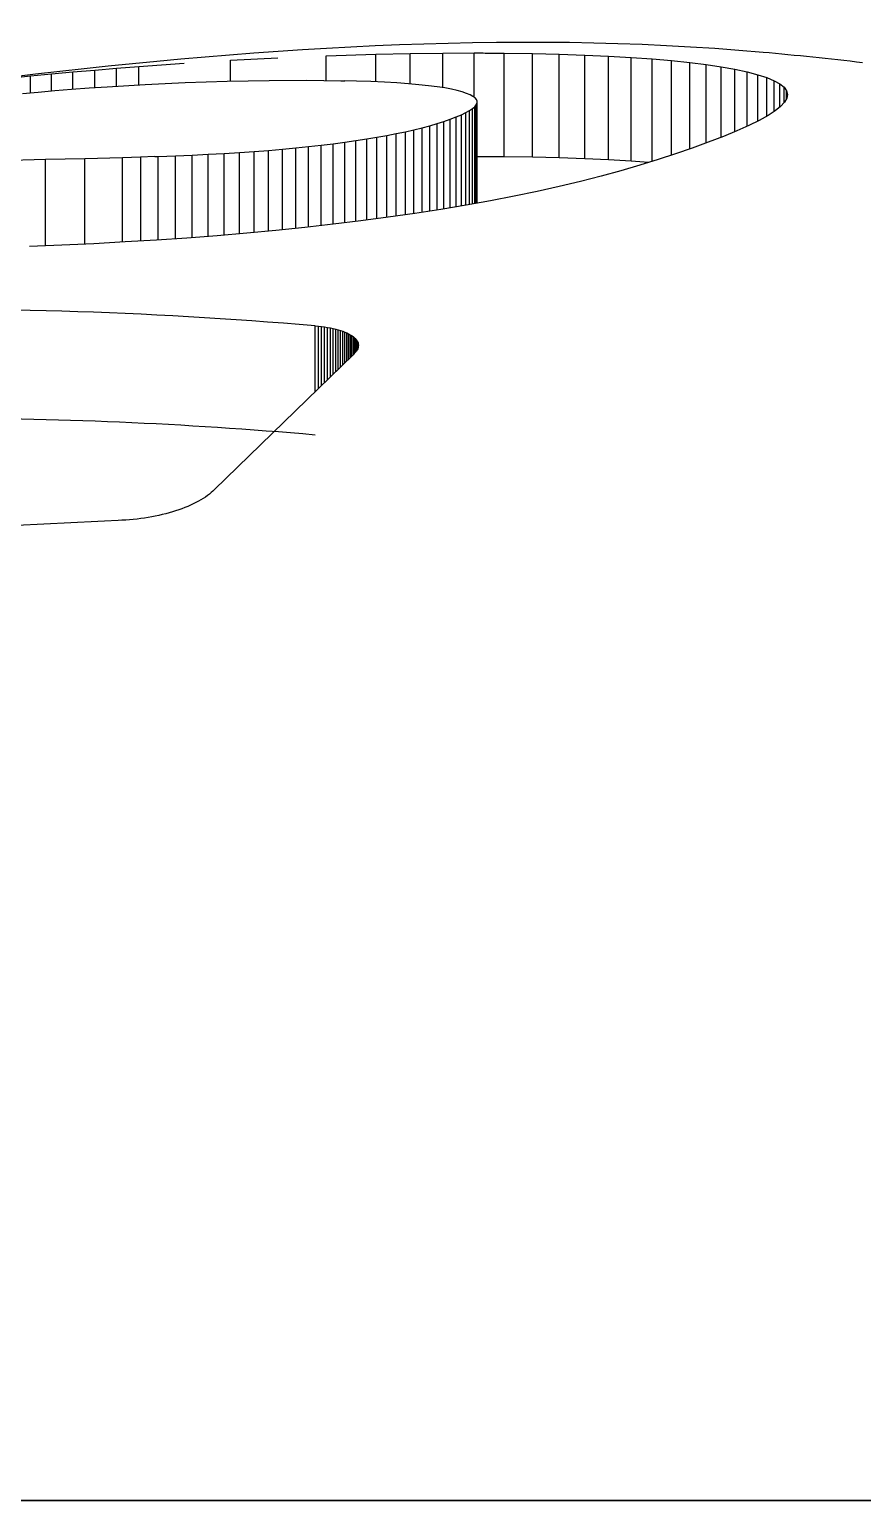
# Model space of a CAD drawing. Header units: millimetres. Extents: x -2553 to 1703, y -1801 to 643.
# Drawn here: x 1097.037 to 1099.449, y 39.996 to 44.253 of the extents above; entities that cross this region are included whole.
import ezdxf

# ---------------------------------------------------------------- set-up
doc = ezdxf.new("R2010")
doc.units = ezdxf.units.MM
doc.layers.add('DIKOM_ОБЪЕКТ', color=7, linetype='Continuous')

msp = doc.modelspace()

# ---------------------------------------------------------------- linework, layer by layer
at = {"layer": 'DIKOM_ОБЪЕКТ', "color": 7, "linetype": 'Continuous'}
for p, q in [((1097.2894, 44.1409), (1097.3538, 44.146)), ((1097.3538, 44.146), (1097.4847, 44.1554)), ((1097.3538, 44.093), (1097.3538, 44.146)), ((1097.6189, 44.1639), (1097.756, 44.1711)), ((1097.6189, 44.1035), (1097.6189, 44.1639)), ((1097.8963, 44.177), (1098.0397, 44.1814)), ((1097.8963, 44.1054), (1097.8963, 44.177)), ((1098.0397, 44.1814), (1098.1389, 44.1835)), ((1098.0397, 44.1015), (1098.0397, 44.1814)), ((1098.1389, 44.1835), (1098.2337, 44.1847)), ((1098.1389, 44.0955), (1098.1389, 44.1835)), ((1098.2337, 44.1847), (1098.3244, 44.185)), ((1098.2337, 44.0846), (1098.2337, 44.1847)), ((1098.3244, 44.0568), (1098.3244, 44.185)), ((1098.4107, 44.1846), (1098.4928, 44.1834)), ((1098.4107, 43.8844), (1098.4107, 44.1846)), ((1098.4928, 44.1834), (1098.5706, 44.1815)), ((1098.4928, 43.8832), (1098.4928, 44.1834)), ((1098.5706, 44.1815), (1098.6442, 44.179)), ((1098.5706, 43.8812), (1098.5706, 44.1815)), ((1098.6442, 44.179), (1098.7135, 44.1758)), ((1098.6442, 43.8786), (1098.6442, 44.179)), ((1098.7135, 44.1758), (1098.7786, 44.172)), ((1098.7135, 43.8754), (1098.7135, 44.1758)), ((1098.7786, 44.172), (1098.8393, 44.1677)), ((1098.7786, 43.8716), (1098.7786, 44.172)), ((1098.8393, 44.1677), (1098.8958, 44.1628)), ((1098.8393, 43.8711), (1098.8393, 44.1677)), ((1098.8958, 44.1628), (1098.9481, 44.1573)), ((1098.8958, 43.8893), (1098.8958, 44.1628)), ((1098.9481, 44.1573), (1098.9961, 44.1513)), ((1098.9481, 43.9072), (1098.9481, 44.1573)), ((1098.9961, 44.1513), (1099.0397, 44.1448)), ((1098.9961, 43.9246), (1098.9961, 44.1513)), ((1099.0397, 44.1448), (1099.0792, 44.1378)), ((1099.0397, 43.9415), (1099.0397, 44.1448)), ((1096.9796, 44.1123), (1097.04, 44.1184)), ((1097.04, 44.1184), (1097.1012, 44.1244)), ((1097.04, 44.0696), (1097.04, 44.1184)), ((1097.1012, 44.1244), (1097.1631, 44.1301)), ((1097.1012, 44.0752), (1097.1012, 44.1244)), ((1097.1631, 44.1301), (1097.226, 44.1356)), ((1097.1631, 44.0804), (1097.1631, 44.1301)), ((1097.226, 44.1356), (1097.2894, 44.1409)), ((1097.226, 44.085), (1097.226, 44.1356)), ((1097.2894, 44.0891), (1097.2894, 44.1409)), ((1097.4875, 44.0994), (1097.6098, 44.1033)), ((1097.6098, 44.1033), (1097.7308, 44.1056)), ((1097.7308, 44.1056), (1097.8404, 44.106)), ((1097.8404, 44.106), (1097.9385, 44.1048)), ((1097.9385, 44.1048), (1097.9497, 44.1046)), ((1097.9833, 44.1037), (1097.9497, 44.1046)), ((1098.0253, 44.1022), (1097.9833, 44.1037)), ((1098.0644, 44.1004), (1098.0253, 44.1022)), ((1099.0792, 44.1378), (1099.1144, 44.1302)), ((1099.0792, 43.9576), (1099.0792, 44.1378)), ((1099.1144, 44.1302), (1099.1451, 44.1222)), ((1099.1144, 43.973), (1099.1144, 44.1302)), ((1099.1451, 44.1222), (1099.1712, 44.1137)), ((1099.1451, 43.9878), (1099.1451, 44.1222)), ((1099.1712, 44.1137), (1099.1926, 44.1048)), ((1099.1712, 44.0019), (1099.1712, 44.1137)), ((1099.1926, 44.1048), (1099.2094, 44.0955)), ((1099.1926, 44.0154), (1099.1926, 44.1048)), ((1097.0167, 44.0674), (1097.0626, 44.0718)), ((1097.0626, 44.0718), (1097.1101, 44.076)), ((1097.1101, 44.076), (1097.1592, 44.0801)), ((1097.1592, 44.0801), (1097.2099, 44.0839)), ((1097.2099, 44.0839), (1097.2621, 44.0875)), ((1097.2621, 44.0875), (1097.3716, 44.094)), ((1097.3716, 44.094), (1097.4875, 44.0994)), ((1098.1006, 44.0983), (1098.0644, 44.1004)), ((1098.134, 44.0959), (1098.1006, 44.0983)), ((1098.1646, 44.0933), (1098.134, 44.0959)), ((1098.1923, 44.0904), (1098.1646, 44.0933)), ((1098.2171, 44.0872), (1098.1923, 44.0904)), ((1098.2392, 44.0838), (1098.2171, 44.0872)), ((1098.2492, 44.082), (1098.2392, 44.0838)), ((1098.2584, 44.0802), (1098.2492, 44.082)), ((1098.2751, 44.0764), (1098.2584, 44.0802)), ((1098.2897, 44.0724), (1098.2751, 44.0764)), ((1098.3021, 44.0682), (1098.2897, 44.0724)), ((1098.3125, 44.064), (1098.3021, 44.0682)), ((1098.3208, 44.0595), (1098.3125, 44.064)), ((1099.2094, 44.0955), (1099.2213, 44.0857)), ((1099.2094, 44.0283), (1099.2094, 44.0955)), ((1099.2213, 44.0857), (1099.2288, 44.0755)), ((1099.2213, 44.0406), (1099.2213, 44.0857)), ((1099.2288, 44.0755), (1099.2314, 44.0649)), ((1099.2288, 44.0525), (1099.2288, 44.0755)), ((1099.2314, 44.0649), (1099.2295, 44.0538)), ((1098.3002, 44.0124), (1098.3109, 44.0183)), ((1098.3109, 44.0183), (1098.3195, 44.024)), ((1098.3109, 43.7464), (1098.3109, 44.0183)), ((1098.3195, 44.024), (1098.326, 44.0295)), ((1098.3195, 43.748), (1098.3195, 44.024)), ((1098.3269, 44.0549), (1098.3208, 44.0595)), ((1098.326, 44.0295), (1098.3304, 44.0349)), ((1098.326, 43.7492), (1098.326, 44.0295)), ((1098.3309, 44.0501), (1098.3269, 44.0549)), ((1098.3304, 44.0349), (1098.3327, 44.0401)), ((1098.3304, 43.7499), (1098.3304, 44.0349)), ((1098.3329, 44.0452), (1098.3309, 44.0501)), ((1098.3327, 44.0401), (1098.3329, 44.0452)), ((1098.3327, 43.7504), (1098.3327, 44.0401)), ((1098.3329, 43.7504), (1098.3329, 44.0452)), ((1099.1956, 44.0173), (1099.1748, 44.004)), ((1099.2114, 44.03), (1099.1956, 44.0173)), ((1099.2228, 44.0422), (1099.2114, 44.03)), ((1099.2295, 44.0538), (1099.2228, 44.0422)), ((1098.1735, 43.9686), (1098.1958, 43.9746)), ((1098.1958, 43.9746), (1098.2168, 43.9808)), ((1098.1958, 43.7274), (1098.1958, 43.9746)), ((1098.2168, 43.9808), (1098.2366, 43.9871)), ((1098.2168, 43.7307), (1098.2168, 43.9808)), ((1098.2366, 43.9871), (1098.2551, 43.9935)), ((1098.2366, 43.7339), (1098.2366, 43.9871)), ((1098.2551, 43.9935), (1098.2725, 44)), ((1098.2551, 43.737), (1098.2551, 43.9935)), ((1098.2725, 44), (1098.2874, 44.0063)), ((1098.2725, 43.7399), (1098.2725, 44)), ((1098.2874, 44.0063), (1098.3002, 44.0124)), ((1098.2874, 43.7424), (1098.2874, 44.0063)), ((1098.3002, 43.7445), (1098.3002, 44.0124)), ((1099.1196, 43.9753), (1099.0849, 43.9599)), ((1099.1495, 43.99), (1099.1196, 43.9753)), ((1099.1748, 44.004), (1099.1495, 43.99)), ((1097.9821, 43.9315), (1098.0133, 43.9363)), ((1098.0133, 43.9363), (1098.043, 43.9412)), ((1098.0133, 43.7014), (1098.0133, 43.9363)), ((1098.043, 43.9412), (1098.0717, 43.9464)), ((1098.043, 43.7054), (1098.043, 43.9412)), ((1098.0717, 43.9464), (1098.099, 43.9517)), ((1098.0717, 43.7092), (1098.0717, 43.9464)), ((1098.099, 43.9517), (1098.1251, 43.9572)), ((1098.099, 43.713), (1098.099, 43.9517)), ((1098.1251, 43.9572), (1098.1499, 43.9628)), ((1098.1251, 43.7168), (1098.1251, 43.9572)), ((1098.1499, 43.9628), (1098.1735, 43.9686)), ((1098.1499, 43.7204), (1098.1499, 43.9628)), ((1098.1735, 43.724), (1098.1735, 43.9686)), ((1099.0455, 43.9437), (1099.0016, 43.9267)), ((1099.0849, 43.9599), (1099.0455, 43.9437)), ((1097.4595, 43.8874), (1097.5078, 43.8896)), ((1097.5078, 43.8896), (1097.5547, 43.8919)), ((1097.5078, 43.6508), (1097.5078, 43.8896)), ((1097.5547, 43.8919), (1097.6004, 43.8943)), ((1097.5547, 43.6543), (1097.5547, 43.8919)), ((1097.6004, 43.8943), (1097.6446, 43.897)), ((1097.6004, 43.658), (1097.6004, 43.8943)), ((1097.6446, 43.897), (1097.6874, 43.9)), ((1097.6446, 43.6618), (1097.6446, 43.897)), ((1097.6874, 43.9), (1097.7289, 43.9031)), ((1097.6874, 43.6656), (1097.6874, 43.9)), ((1097.7289, 43.9031), (1097.7691, 43.9065)), ((1097.7289, 43.6695), (1097.7289, 43.9031)), ((1097.7691, 43.9065), (1097.8078, 43.9101)), ((1097.7691, 43.6734), (1097.7691, 43.9065)), ((1097.8078, 43.9101), (1097.8452, 43.914)), ((1097.8078, 43.6774), (1097.8078, 43.9101)), ((1097.8452, 43.914), (1097.8814, 43.9181)), ((1097.8452, 43.6814), (1097.8452, 43.914)), ((1097.8814, 43.9181), (1097.9162, 43.9224)), ((1097.8814, 43.6854), (1097.8814, 43.9181)), ((1097.9162, 43.9224), (1097.9498, 43.9269)), ((1097.9162, 43.6893), (1097.9162, 43.9224)), ((1097.9498, 43.9269), (1097.9821, 43.9315)), ((1097.9498, 43.6935), (1097.9498, 43.9269)), ((1097.9821, 43.6974), (1097.9821, 43.9315)), ((1098.9072, 43.893), (1098.8566, 43.8765)), ((1098.9556, 43.9098), (1098.9072, 43.893)), ((1099.0016, 43.9267), (1098.9556, 43.9098)), ((1097.0833, 43.8763), (1096.9507, 43.8732)), ((1097.1976, 43.879), (1097.0833, 43.8763)), ((1097.0833, 43.6267), (1097.0833, 43.8763)), ((1097.3065, 43.882), (1097.1976, 43.879)), ((1097.1976, 43.6319), (1097.1976, 43.879)), ((1097.3588, 43.8837), (1097.3065, 43.882)), ((1097.3065, 43.6376), (1097.3065, 43.882)), ((1097.4001, 43.8852), (1097.3588, 43.8837)), ((1097.3588, 43.8837), (1097.3588, 43.6408)), ((1097.4001, 43.8852), (1097.4098, 43.8855)), ((1097.4098, 43.8855), (1097.4595, 43.8874)), ((1097.4098, 43.6439), (1097.4098, 43.8855)), ((1097.4595, 43.6473), (1097.4595, 43.8874)), ((1098.4928, 43.8832), (1098.4107, 43.8844)), ((1098.5706, 43.8812), (1098.4928, 43.8832)), ((1098.6442, 43.8786), (1098.5706, 43.8812)), ((1098.7135, 43.8754), (1098.6442, 43.8786)), ((1098.7786, 43.8716), (1098.7135, 43.8754)), ((1098.8039, 43.8602), (1098.7489, 43.8442)), ((1098.8288, 43.8679), (1098.7786, 43.8716)), ((1098.8566, 43.8765), (1098.8039, 43.8602)), ((1098.6321, 43.8135), (1098.5704, 43.7987)), ((1098.6917, 43.8286), (1098.6321, 43.8135)), ((1098.7489, 43.8442), (1098.6917, 43.8286)), ((1098.4401, 43.7706), (1098.3716, 43.7574)), ((1098.5063, 43.7844), (1098.4401, 43.7706)), ((1098.5704, 43.7987), (1098.5063, 43.7844)), ((1098.1527, 43.7208), (1098.0754, 43.7097)), ((1098.228, 43.7324), (1098.1527, 43.7208)), ((1098.3009, 43.7446), (1098.228, 43.7324)), ((1098.3716, 43.7574), (1098.3009, 43.7446)), ((1097.8337, 43.6801), (1097.7506, 43.6715)), ((1097.9157, 43.6893), (1097.8337, 43.6801)), ((1097.9962, 43.6992), (1097.9157, 43.6893)), ((1098.0754, 43.7097), (1097.9962, 43.6992)), ((1097.3146, 43.6381), (1097.2234, 43.6331)), ((1097.4044, 43.6435), (1097.3146, 43.6381)), ((1097.4929, 43.6496), (1097.4044, 43.6435)), ((1097.5802, 43.6563), (1097.4929, 43.6496)), ((1097.666, 43.6636), (1097.5802, 43.6563)), ((1097.7506, 43.6715), (1097.666, 43.6636)), ((1097.1308, 43.6287), (1097.037, 43.6247)), ((1097.2234, 43.6331), (1097.1308, 43.6287)), ((1097.8638, 43.3954), (1097.8733, 43.3945)), ((1097.8638, 43.2052), (1097.8638, 43.3954)), ((1097.8733, 43.3945), (1097.8825, 43.3935)), ((1097.8733, 43.2144), (1097.8733, 43.3945)), ((1097.8825, 43.3935), (1097.8914, 43.3922)), ((1097.8825, 43.2233), (1097.8825, 43.3935)), ((1097.8914, 43.3922), (1097.9, 43.3908)), ((1097.8914, 43.232), (1097.8914, 43.3922)), ((1097.9, 43.3908), (1097.9082, 43.3893)), ((1097.9, 43.2403), (1097.9, 43.3908)), ((1097.9082, 43.3893), (1097.9161, 43.3876)), ((1097.9082, 43.2483), (1097.9082, 43.3893)), ((1097.9161, 43.3876), (1097.9236, 43.3858)), ((1097.9161, 43.2559), (1097.9161, 43.3876)), ((1097.9236, 43.3858), (1097.9307, 43.3839)), ((1097.9236, 43.2632), (1097.9236, 43.3858)), ((1097.9307, 43.3839), (1097.9375, 43.3818)), ((1097.9307, 43.2701), (1097.9307, 43.3839)), ((1097.9375, 43.3818), (1097.9439, 43.3796)), ((1097.9375, 43.2767), (1097.9375, 43.3818)), ((1097.9439, 43.3796), (1097.9498, 43.3773)), ((1097.9439, 43.2829), (1097.9439, 43.3796)), ((1097.9498, 43.3773), (1097.9554, 43.3749)), ((1097.9498, 43.2887), (1097.9498, 43.3773)), ((1097.9554, 43.3749), (1097.9606, 43.3724)), ((1097.9554, 43.2942), (1097.9554, 43.3749)), ((1097.9606, 43.3724), (1097.9654, 43.3698)), ((1097.9606, 43.2992), (1097.9606, 43.3724)), ((1097.9654, 43.3698), (1097.9697, 43.3671)), ((1097.9654, 43.3038), (1097.9654, 43.3698)), ((1097.9697, 43.3671), (1097.9737, 43.3643)), ((1097.9697, 43.308), (1097.9697, 43.3671)), ((1097.9737, 43.3643), (1097.9772, 43.3614)), ((1097.9737, 43.3119), (1097.9737, 43.3643)), ((1097.9772, 43.3614), (1097.9802, 43.3585)), ((1097.9772, 43.3152), (1097.9772, 43.3614)), ((1097.9802, 43.3585), (1097.9829, 43.3554)), ((1097.9802, 43.3184), (1097.9802, 43.3585)), ((1097.9829, 43.3554), (1097.985, 43.3524)), ((1097.9829, 43.3217), (1097.9829, 43.3554)), ((1097.985, 43.3524), (1097.9868, 43.3492)), ((1097.985, 43.325), (1097.985, 43.3524)), ((1097.9868, 43.3492), (1097.9881, 43.346)), ((1097.9868, 43.3284), (1097.9868, 43.3492)), ((1097.9881, 43.346), (1097.9889, 43.3427)), ((1097.9881, 43.3319), (1097.9881, 43.346)), ((1097.989, 43.336), (1097.9884, 43.3326)), ((1097.9889, 43.3427), (1097.9892, 43.3394)), ((1097.9889, 43.3354), (1097.9889, 43.3427)), ((1097.9892, 43.3394), (1097.989, 43.336)), ((1097.9736, 43.3118), (1097.5724, 42.9221)), ((1097.9774, 43.3153), (1097.9736, 43.3118)), ((1097.9807, 43.3188), (1097.9774, 43.3153)), ((1097.9834, 43.3223), (1097.9807, 43.3188)), ((1097.9855, 43.3258), (1097.9834, 43.3223)), ((1097.9872, 43.3292), (1097.9855, 43.3258)), ((1097.9884, 43.3326), (1097.9872, 43.3292)), ((1097.5631, 42.913), (1097.5579, 42.9086)), ((1097.5681, 42.9175), (1097.5631, 42.913)), ((1097.5724, 42.9221), (1097.5681, 42.9175)), ((1097.4869, 42.8696), (1097.4782, 42.8663)), ((1097.4952, 42.873), (1097.4869, 42.8696)), ((1097.5034, 42.8765), (1097.4952, 42.873)), ((1097.5113, 42.8802), (1097.5034, 42.8765)), ((1097.519, 42.8839), (1097.5113, 42.8802)), ((1097.5262, 42.8878), (1097.519, 42.8839)), ((1097.5333, 42.8918), (1097.5262, 42.8878)), ((1097.5399, 42.8958), (1097.5333, 42.8918)), ((1097.5462, 42.9), (1097.5399, 42.8958)), ((1097.5523, 42.9043), (1097.5462, 42.9)), ((1097.5579, 42.9086), (1097.5523, 42.9043)), ((1097.3046, 42.833), (1097.2935, 42.8326)), ((1097.3156, 42.8336), (1097.3046, 42.833)), ((1097.3266, 42.8344), (1097.3156, 42.8336)), ((1097.3376, 42.8353), (1097.3266, 42.8344)), ((1097.3484, 42.8365), (1097.3376, 42.8353)), ((1097.3593, 42.8378), (1097.3484, 42.8365)), ((1097.37, 42.8393), (1097.3593, 42.8378)), ((1097.3805, 42.841), (1097.37, 42.8393)), ((1097.391, 42.8429), (1097.3805, 42.841)), ((1097.4014, 42.8449), (1097.391, 42.8429)), ((1097.4117, 42.847), (1097.4014, 42.8449)), ((1097.4217, 42.8494), (1097.4117, 42.847)), ((1097.4316, 42.8518), (1097.4217, 42.8494)), ((1097.4414, 42.8544), (1097.4316, 42.8518)), ((1097.4508, 42.8572), (1097.4414, 42.8544)), ((1097.4602, 42.8601), (1097.4508, 42.8572)), ((1097.4693, 42.8631), (1097.4602, 42.8601)), ((1097.4782, 42.8663), (1097.4693, 42.8631)), ((1109.107, 39.9962), (1094.585, 39.9962))]:
    msp.add_line(p, q, dxfattribs=at)
for centre, radius, start, end in [((1096.7424, 30.3267), 13.1168, 85.09558, 97.91917), ((1096.7425, 30.2866), 12.8419, 84.99092, 90.05137)]:
    msp.add_arc(centre, radius, start, end, dxfattribs=at)
for points, knots in [([(1099.4485, 44.1569), (1099.3526, 44.1675), (1098.5119, 44.2604), (1096.8948, 44.1397), (1094.6385, 43.7615), (1092.4944, 43.0487), (1090.5271, 42.07), (1088.973, 41.0667), (1088.1401, 40.3019), (1087.8295, 40.0168)], [0, 0, 0, 0, 0.022855, 0.200231, 0.380614, 0.564365, 0.73251, 0.900262, 1, 1, 1, 1]), ([(1098.3244, 44.185), (1098.3414, 44.185), (1098.3702, 44.1849), (1098.3989, 44.1847), (1098.4107, 44.1846)], [0, 0, 0, 0, 0.590475, 1, 1, 1, 1]), ([(1098.4107, 43.8844), (1098.3989, 43.8845), (1098.373, 43.8847), (1098.347, 43.8848), (1098.3329, 43.8848)], [0, 0, 0, 0, 0.454034, 1, 1, 1, 1]), ([(1097.2935, 42.8326), (1096.8768, 42.8121), (1096.2665, 42.7821), (1095.662, 42.6943), (1095.4702, 42.6665)], [0, 0, 0, 0, 0.682628, 1, 1, 1, 1]), ([(1094.4509, 39.9962), (1095.624, 39.9962), (1097.9702, 39.9962), (1101.6845, 39.9962), (1105.0275, 39.9962), (1107.6206, 39.9962), (1109.2236, 39.9962), (1109.322, 39.9962), (1109.3664, 39.9962)], [0, 0, 0, 0, 0.171819, 0.343636, 0.515454, 0.687273, 0.859091, 1, 1, 1, 1])]:
    msp.add_open_spline(points, degree=3, knots=knots, dxfattribs=at)

doc.saveas('drawing.dxf')
